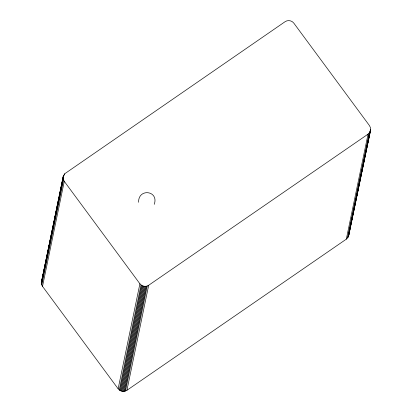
<?xml version="1.0" encoding="UTF-8"?>
<svg xmlns="http://www.w3.org/2000/svg" width="412" height="412" viewBox="0 0 412 412"><rect width="100%" height="100%" fill="white"/><g stroke="black" fill="none" stroke-linecap="round" stroke-linejoin="round"><path stroke-width="0.62" d="M41.329 282.606L63.16 176.779L64.488 173.91L285.068 21.707C287.808 19.771 291.902 20.471 293.859 23.19L369.482 125.624L370.501 127.802L370.594 130.187L348.372 236.74L346.317 239.166L126.932 390.293C124.192 392.229 120.098 391.529 118.141 388.81L42.518 286.376L41.499 284.198L41.329 282.606L63.34 176.006M63.16 176.779L63.247 179.163L64.272 181.342L139.895 283.775C141.846 286.494 145.946 287.195 148.686 285.258L368.065 134.137L369.739 132.412L370.594 130.187M370.671 129.394L348.66 235.994M42.009 279.66L49.172 245.073M49.43 243.811L51.644 233.12M51.907 231.863L54.121 221.172M54.379 219.915L56.593 209.224M56.856 207.962L59.071 197.271M59.328 196.014L61.543 185.323M61.805 184.066L63.628 175.26M41.36 283.404L63.108 178.375M41.499 284.198L63.247 179.163M64.231 175.172L64.488 173.91M41.741 284.965L63.489 179.931M42.518 286.376L64.272 181.342M138.587 202.277C138.19 187.887 159.187 190.581 154.243 204.342M118.141 388.81L139.895 283.775M119.269 389.984L141.022 284.95M119.944 390.458L141.692 285.423M120.67 390.839L142.418 285.804M121.442 391.127L143.191 286.093M122.246 391.312L143.994 286.283M123.064 391.4L144.813 286.366M123.888 391.379L145.637 286.35M124.697 391.256L146.451 286.227M125.485 391.034L147.238 286M126.932 390.293L148.686 285.258M346.317 239.166L368.065 134.137M347.512 238.09L369.26 133.055M347.986 237.441L369.739 132.412M349.149 232.368L350.19 227.336M351.627 220.42L352.667 215.388M354.099 208.467L355.144 203.435M356.576 196.519L357.096 194M357.353 192.744L357.616 191.487M359.048 184.571L359.568 182.053M359.831 180.796L360.093 179.539M361.525 172.618L362.045 170.105M362.308 168.843L362.565 167.586M363.997 160.67L364.517 158.151M364.78 156.895L365.042 155.638M366.474 148.717L366.994 146.203M367.257 144.947L367.906 141.8M368.946 136.769L369.471 134.255M369.729 132.994L370.383 129.852M348.372 236.74L370.125 131.706M41.406 281.813L41.875 280.294M348.892 233.625L348.918 234.423"/></g></svg>
